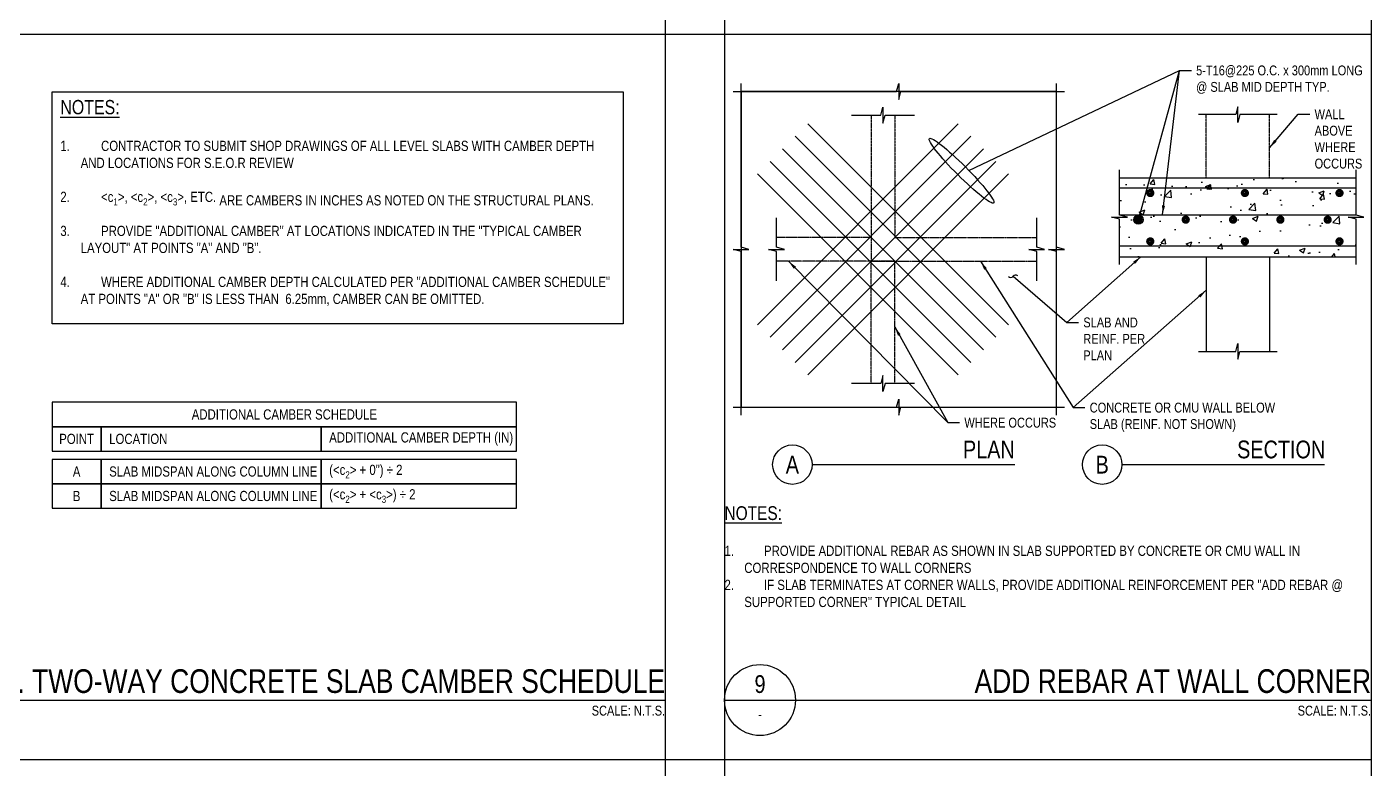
# Model space of a CAD drawing. Header units: millimetres. Extents: x 2010 to 89904, y -16050 to 57150.
# Drawn here: x 55935 to 89875, y 2009 to 20730 of the extents above; entities that cross this region are included whole.
import ezdxf
from ezdxf.enums import TextEntityAlignment as Align

# ---------------------------------------------------------------- set-up
doc = ezdxf.new("R2010")
doc.units = ezdxf.units.MM
doc.linetypes.add('HIDDEN2', pattern=[0.1875, 0.125, -0.0625])
doc.layers.add('NPLT-JLA', color=193, linetype='Continuous', plot=False)
for name, color, linetype in [('S-D-MEDM2', 3, 'Continuous'), ('S-G-BREK', 2, 'Continuous'), ('S-G-DIMS', 1, 'Continuous'), ('S-G-HATCH', 1, 'Continuous'), ('S-G-HDN2', 1, 'HIDDEN2'), ('S-G-LEDR', 2, 'Continuous'), ('S-G-MEDM', 3, 'Continuous'), ('S-G-STTL', 4, 'Continuous'), ('S-G-TEXT', 3, 'Continuous'), ('S-G-THCK', 6, 'Continuous'), ('S-G-THIN', 1, 'Continuous'), ('S-G-TITL', 7, 'Continuous'), ('S-G-TITLREF', 4, 'Continuous'), ('S-LOCI-REBAR-1', 4, 'Continuous'), ('S-P-C-WALL-H', 3, 'HIDDEN2')]:
    doc.layers.add(name, color=color, linetype=linetype)
doc.styles.add('ARIAL', font='arial.ttf', dxfattribs={"width": 0.8})
doc.dimstyles.new('ARIALDIMS', dxfattribs={"dimscale": 12, "dimtxt": 20, "dimasz": 19.5, "dimexe": 2.25, "dimexo": 1.75, "dimgap": 10, "dimtad": 1, "dimzin": 3, "dimdsep": 46, "dimtxsty": 'ARIAL', "dimblk1": 'nyatick', "dimblk2": 'nyatick', "dimsah": 1, "dimcen": 2.25, "dimclrd": 1, "dimclre": 1, "dimclrt": 2, "dimadec": 0, "dimazin": 0, "dimtfac": 1, "dimtmove": 0, "dimatfit": 3, "dimfxl": 1, "dimfrac": 2, "dimtolj": 1, "dimtzin": 0, "dimarcsym": 0})

# ---------------------------------------------------------------- blocks, each defined once
blk = doc.blocks.new('nyatick')
at = {"layer": 'S-G-DIMS'}
blk.add_line((-1.01, 0), (1, 0), dxfattribs=at)
at = {"layer": 'S-G-DIMS', "const_width": 0.08}
blk.add_lwpolyline([(0.34, 0.34), (-0.34, -0.34)], dxfattribs=at)

msp = doc.modelspace()

# ---------------------------------------------------------------- hatches: boundary and pattern name
at = {"layer": 'S-G-HATCH'}
h = msp.add_hatch(dxfattribs=at)
h.set_pattern_fill('AR-CONC', color=256, scale=199.085366)
h.set_pattern_definition([(50, (32678.2, -236549.8), (1427.96, -124.9303), [149.314, -1642.454]), (355, (32678.2, -236549.8), (-276.234, 1497.5045), [119.451, -1313.9634]), (100.45144, (32797.2, -236560.2), (1151.7265, 1372.574), [126.897, -1395.871]), (46.1842, (32678.2, -236151.6), (2124.721, -329.525), [223.971, -2463.681]), (96.6356, (32855.3, -236179), (1860.775, 1939.328), [190.346, -2093.808]), (351.1842, (32678.2, -236151.6), (1860.775, 1939.328), [179.177, -1970.945]), (21, (32877.3, -236251.1), (1188.3546, -801.5553), [149.314, -1642.454]), (326, (32877.3, -236251.1), (484.405, 1443.668), [119.451, -1313.9634]), (71.45144, (32976.3, -236318), (1672.76, 642.112), [126.897, -1395.871]), (37.5, (32678.2, -236549.77), (24.2085, 662.7429), [0, -1298.0366, 0, -1333.872, 0, -1318.9405]), (7.5, (32678.2, -236549.8), (523.733, 785.216), [0, -760.506, 0, -1268.1738, 0, -502.6905]), (327.5, (32234.26, -236549.77), (1062.7624, -44.9034), [0, -497.7134, 0, -1552.8659, 0, -2060.5335]), (317.5, (32035.2, -236549.8), (1161.0383, 199.2944), [0, -647.0274, 0, -1031.2622, 0, -1463.2774])])
h.paths.add_polyline_path([(89495.737, 16925.517), (83523.176, 16925.517), (83523.176, 16664.218), (89495.737, 16664.218)])
h.paths.add_polyline_path([(89495.737, 16664.218), (83523.176, 16664.218), (83523.176, 15992.305), (89495.737, 15992.305)])
h.paths.add_polyline_path([(86625.773, 16539.789, -1), (86750.201, 16539.789, -1)], flags=16)
h.paths.add_polyline_path([(84236.749, 16539.789, -1), (84361.177, 16539.789, -1)], flags=16)
h.paths.add_polyline_path([(89014.797, 16539.789, -1), (89139.226, 16539.789, -1)], flags=16)
h.paths.add_polyline_path([(89495.737, 15876.746), (89296.652, 15930.09), (89694.823, 15930.09), (89495.737, 15983.435), (89495.737, 15992.305), (83523.176, 15992.305), (83523.176, 15983.435), (83722.262, 15930.09), (83324.091, 15930.09), (83523.176, 15876.746), (83523.176, 15195.963), (89495.737, 15195.963)])
h.paths.add_polyline_path([(86326.818, 15867.876, -1), (86451.247, 15867.876, -1)], flags=16)
h.paths.add_polyline_path([(86750.201, 15320.392, -1), (86625.773, 15320.392, -1)], flags=16)
h.paths.add_polyline_path([(85132.306, 15867.876, -1), (85256.735, 15867.876, -1)], flags=16)
h.paths.add_polyline_path([(87521.331, 15867.876, -1), (87645.759, 15867.876, -1)], flags=16)
h.paths.add_polyline_path([(84361.177, 15320.392, -1), (84236.749, 15320.392, -1)], flags=16)
h.paths.add_polyline_path([(83937.794, 15867.876, -1), (84062.222, 15867.876, -1)], flags=16)
h.paths.add_polyline_path([(88715.843, 15867.876, -1), (88840.271, 15867.876, -1)], flags=16)
h.paths.add_polyline_path([(89139.226, 15320.392, -1), (89014.797, 15320.392, -1)], flags=16)
h.paths.add_polyline_path([(89495.737, 15195.963), (83523.176, 15195.963), (83523.176, 14934.664), (89495.737, 14934.664)])

# ---------------------------------------------------------------- linework, layer by layer
at = {"layer": 'NPLT-JLA'}
for p, q in [((72050, 57150), (72050, -16050)), ((73550, 57150), (73550, -16050)), ((73550, 57150), (73550, 2250)), ((89875, 57150), (89875, -16050)), ((89875, 57150), (89875, 2250)), ((2250, 20550), (89875, 20550)), ((2250, 20550), (72050, 20550)), ((2250, 2250), (89875, 2250))]:
    msp.add_line(p, q, dxfattribs=at)
msp.add_lwpolyline([(73967.079, 11138.064), (81930.493, 11138.064), (81930.493, 19101.479), (73967.079, 19101.479)], close=True, dxfattribs=at)
at = {"layer": 'S-D-MEDM2'}
msp.add_lwpolyline([(56573.757, 10645.412), (68299.962, 10645.412), (68299.962, 11262.581), (56573.757, 11262.581)], close=True, dxfattribs=at)
at = {"layer": 'S-G-BREK'}
for points in [[(73967.079, 10938.979), (73967.079, 15066.426), (73767.993, 15119.771), (74166.164, 15119.771), (73967.079, 15173.116), (73967.079, 19300.564)], [(73767.993, 19101.479), (77895.441, 19101.479), (77948.786, 19300.564), (77948.786, 18902.393), (78002.131, 19101.479), (82129.579, 19101.479)], [(81930.493, 10938.979), (81930.493, 15066.426), (81731.408, 15119.771), (82129.579, 15119.771), (81930.493, 15173.116), (81930.493, 19300.564)], [(76754.274, 18504.222), (77497.271, 18504.222), (77550.615, 18703.308), (77550.615, 18305.137), (77603.96, 18504.222), (78346.957, 18504.222)], [(87504.884, 18518.2), (86562.802, 18518.2), (86509.457, 18319.115), (86509.457, 18717.286), (86456.112, 18518.2), (85514.03, 18518.2)], [(83523.176, 14735.578), (83523.176, 15876.746), (83324.091, 15930.09), (83722.262, 15930.09), (83523.176, 15983.435), (83523.176, 17124.603)], [(89495.737, 14735.578), (89495.737, 15876.746), (89296.652, 15930.09), (89694.823, 15930.09), (89495.737, 15983.435), (89495.737, 17124.603)], [(74862.963, 14323.43), (74862.963, 15066.426), (74663.878, 15119.771), (75062.048, 15119.771), (74862.963, 15173.116), (74862.963, 15916.113)], [(81432.78, 14323.43), (81432.78, 15066.426), (81233.695, 15119.771), (81631.865, 15119.771), (81432.78, 15173.116), (81432.78, 15916.113)], [(85514.03, 12545.639), (86456.112, 12545.639), (86509.457, 12744.725), (86509.457, 12346.554), (86562.802, 12545.639), (87504.884, 12545.639)], [(78346.957, 11735.32), (77603.96, 11735.32), (77550.615, 11536.235), (77550.615, 11934.405), (77497.271, 11735.32), (76754.274, 11735.32)], [(73767.993, 11138.064), (77895.441, 11138.064), (77948.786, 11337.149), (77948.786, 10938.979), (78002.131, 11138.064), (82129.579, 11138.064)]]:
    msp.add_lwpolyline(points, dxfattribs=at)
at = {"layer": 'S-G-DIMS'}
msp.add_ellipse((79533.43, 17102.585), major_axis=(-811.63, 811.63), ratio=0.11945406, dxfattribs=at)
at = {"layer": 'S-G-HDN2'}
for p, q in [((85713.115, 16925.517), (85713.115, 18518.2)), ((87305.798, 16925.517), (87305.798, 18518.2)), ((77251.987, 15418.399), (74862.963, 15418.399)), ((77849.243, 14821.143), (74862.963, 14821.143)), ((77251.987, 11735.32), (77251.987, 14821.143)), ((77849.243, 11735.32), (77849.243, 14821.143))]:
    msp.add_line(p, q, dxfattribs=at)
at = {"layer": 'S-G-MEDM'}
for p, q in [((83523.176, 16925.517), (89495.737, 16925.517)), ((83523.176, 14934.664), (89495.737, 14934.664)), ((85713.115, 14934.664), (85713.115, 12545.639)), ((87305.798, 14934.664), (87305.798, 12545.639))]:
    msp.add_line(p, q, dxfattribs=at)
at = {"layer": 'S-G-STTL'}
for p, q in [((75759.973, 9688.57), (80875.741, 9688.57)), ((83582.502, 9688.57), (88698.27, 9688.57))]:
    msp.add_line(p, q, dxfattribs=at)
for centre in [(75262.259, 9688.57), (83084.788, 9688.57)]:
    msp.add_circle(centre, 497.713, dxfattribs=at)
at = {"layer": 'S-G-TEXT'}
msp.add_lwpolyline([(56573.757, 19092.73), (70992.213, 19092.73), (70992.213, 13241.047), (56573.757, 13241.047)], close=True, dxfattribs=at)
at = {"layer": 'S-G-THCK'}
for p, q in [((74383.187, 13219.314), (79451.073, 18287.2)), ((80718.044, 13219.314), (75650.158, 18287.2)), ((74699.929, 12902.571), (79767.816, 17970.457)), ((75016.672, 12585.828), (80084.558, 17653.714)), ((80084.558, 12585.828), (75016.672, 17653.714)), ((80401.301, 12902.571), (75333.415, 17970.457)), ((79767.816, 12269.085), (74699.929, 17336.971)), ((75333.415, 12269.085), (80401.301, 17336.971)), ((79451.073, 11952.342), (74383.187, 17020.229)), ((75650.158, 11952.342), (80718.044, 17020.229)), ((89495.737, 16664.218), (83523.176, 16664.218)), ((83523.176, 15992.305), (89495.737, 15992.305)), ((89495.737, 15195.963), (83523.176, 15195.963))]:
    msp.add_line(p, q, dxfattribs=at)
at = {"layer": 'S-G-THIN'}
for points in [[(56573.757, 10028.243), (57808.095, 10028.243), (57808.095, 10645.412), (56573.757, 10645.412)], [(57808.095, 10028.243), (63362.613, 10028.243), (63362.613, 10645.412), (57808.095, 10645.412)], [(63362.613, 10028.243), (68299.962, 10028.243), (68299.962, 10645.412), (63362.613, 10645.412)], [(56573.757, 9205.352), (57808.095, 9205.352), (57808.095, 9822.52), (56573.757, 9822.52)], [(57808.095, 9205.352), (63362.613, 9205.352), (63362.613, 9822.52), (57808.095, 9822.52)], [(63362.613, 9205.352), (68299.962, 9205.352), (68299.962, 9822.52), (63362.613, 9822.52)], [(56573.757, 8588.183), (57808.095, 8588.183), (57808.095, 9205.352), (56573.757, 9205.352)], [(57808.095, 8588.183), (63362.613, 8588.183), (63362.613, 9205.352), (57808.095, 9205.352)], [(63362.613, 8588.183), (68299.962, 8588.183), (68299.962, 9205.352), (63362.613, 9205.352)]]:
    msp.add_lwpolyline(points, close=True, dxfattribs=at)
at = {"layer": 'S-G-TITLREF'}
for p, q in [((37900, 3750), (72050, 3750)), ((73550, 3750), (89875, 3750))]:
    msp.add_line(p, q, dxfattribs=at)
msp.add_circle((74445.884, 3750), 895.884, dxfattribs=at)
at = {"layer": 'S-LOCI-REBAR-1', "const_width": 83.5}
for points in [[(84236.749, 16539.789, 1), (84361.177, 16539.789, 1), (84236.749, 16539.789, 1), (84340.439, 16539.789, 1), (84257.487, 16539.789, 1), (84319.701, 16539.789, 1), (84278.225, 16539.789, 1), (84298.963, 16539.789, 1)], [(86625.773, 16539.789, 1), (86750.201, 16539.789, 1), (86625.773, 16539.789, 1), (86729.463, 16539.789, 1), (86646.511, 16539.789, 1), (86708.725, 16539.789, 1), (86667.249, 16539.789, 1), (86687.987, 16539.789, 1)], [(89014.797, 16539.789, 1), (89139.226, 16539.789, 1), (89014.797, 16539.789, 1), (89118.488, 16539.789, 1), (89035.535, 16539.789, 1), (89097.75, 16539.789, 1), (89056.273, 16539.789, 1), (89077.011, 16539.789, 1)], [(83937.794, 15867.876, -1), (84062.222, 15867.876, -1), (83937.794, 15867.876, -1), (84041.484, 15867.876, -1), (83958.532, 15867.876, -1), (84020.746, 15867.876, -1), (83979.27, 15867.876, -1), (84000.008, 15867.876, -1)], [(85132.306, 15867.876, -1), (85256.735, 15867.876, -1), (85132.306, 15867.876, -1), (85235.996, 15867.876, -1), (85153.044, 15867.876, -1), (85215.258, 15867.876, -1), (85173.782, 15867.876, -1), (85194.52, 15867.876, -1)], [(86326.818, 15867.876, -1), (86451.247, 15867.876, -1), (86326.818, 15867.876, -1), (86430.509, 15867.876, -1), (86347.556, 15867.876, -1), (86409.771, 15867.876, -1), (86368.295, 15867.876, -1), (86389.033, 15867.876, -1)], [(87521.331, 15867.876, -1), (87645.759, 15867.876, -1), (87521.331, 15867.876, -1), (87625.021, 15867.876, -1), (87542.069, 15867.876, -1), (87604.283, 15867.876, -1), (87562.807, 15867.876, -1), (87583.545, 15867.876, -1)], [(88715.843, 15867.876, -1), (88840.271, 15867.876, -1), (88715.843, 15867.876, -1), (88819.533, 15867.876, -1), (88736.581, 15867.876, -1), (88798.795, 15867.876, -1), (88757.319, 15867.876, -1), (88778.057, 15867.876, -1)], [(84236.749, 15320.392, -1), (84361.177, 15320.392, -1), (84236.749, 15320.392, -1), (84340.439, 15320.392, -1), (84257.487, 15320.392, -1), (84319.701, 15320.392, -1), (84278.225, 15320.392, -1), (84298.963, 15320.392, -1)], [(86625.773, 15320.392, -1), (86750.201, 15320.392, -1), (86625.773, 15320.392, -1), (86729.463, 15320.392, -1), (86646.511, 15320.392, -1), (86708.725, 15320.392, -1), (86667.249, 15320.392, -1), (86687.987, 15320.392, -1)], [(89014.797, 15320.392, -1), (89139.226, 15320.392, -1), (89014.797, 15320.392, -1), (89118.488, 15320.392, -1), (89035.535, 15320.392, -1), (89097.75, 15320.392, -1), (89056.273, 15320.392, -1), (89077.011, 15320.392, -1)]]:
    msp.add_lwpolyline(points, format="xyb", dxfattribs=at)
at = {"layer": 'S-P-C-WALL-H'}
for p, q in [((77251.987, 18504.222), (77251.987, 14821.143)), ((77849.243, 18504.222), (77849.243, 15418.399)), ((77849.243, 15418.399), (81432.78, 15418.399)), ((77251.987, 14821.143), (81432.78, 14821.143))]:
    msp.add_line(p, q, dxfattribs=at)

# ---------------------------------------------------------------- texts
at = {"layer": 'S-G-LEDR', "color": 3, "attachment_point": 1, "style": 'ARIAL'}
for s, insert, char_height, width in [('5-T16@225 O.C. x 300mm LONG @ SLAB MID DEPTH TYP.', (85456.889, 19756.821), 248.85672, 4273.79256), ('WALL ABOVE WHERE OCCURS', (88447.792, 18651.969), 248.85672, 1395.63956), ('SLAB AND REINF. PER PLAN', (82608.562, 13400.309), 248.85672, 1784.63552), ('CONCRETE OR CMU WALL BELOW SLAB (REINF. NOT SHOWN)', (82769.803, 11252.087), 248.85672, 4968.43122), ('WHERE OCCURS', (79604.989, 10872.301), 248.85672, 5068.64823), ('{\\H1.4x;\\LNOTES:\\l\\P}\\P\\pxi-2,l2;{\\H1.03674x;1.^IPROVIDE ADDITIONAL REBAR AS SHOWN IN SLAB SUPPORTED BY CONCRETE OR CMU WALL IN CORRESPONDENCE TO WALL CORNERS\\P2.^IIF SLAB TERMINATES AT CORNER WALLS, PROVIDE ADDITIONAL REINFORCEMENT PER "ADD REBAR @ SUPPORTED CORNER" TYPICAL DETAIL}', (73550, 8640.09), 248.856715, 16289.23574)]:
    msp.add_mtext(s, dxfattribs=dict(at, insert=insert, char_height=char_height, width=width))
at = {"layer": 'S-G-STTL', "style": 'ARIAL', "width": 0.8}
for s, p in [('PLAN', (79570.415, 9847.838)), ('SECTION', (86491.682, 9847.838))]:
    msp.add_text(s, height=447.9421, dxfattribs=at).set_placement(p)
for s, p in [('A', (75262.259, 9688.57)), ('B', (83084.788, 9688.57))]:
    msp.add_text(s, height=447.942, dxfattribs=at).set_placement(p, align=Align.MIDDLE)
at = {"layer": 'S-G-TEXT', "color": 3, "style": 'ARIAL'}
for s, insert, char_height, width, attachment_point in [('{\\H1.4x;\\LNOTES:\\P}\\P\\pxi-2,l2;1.^ICONTRACTOR TO SUBMIT SHOP DRAWINGS OF ALL LEVEL SLABS WITH CAMBER DEPTH AND LOCATIONS FOR S.E.O.R REVIEW\\P\\pi0,l0;  {\\A1;\\P\\pi-2,l2;2.^I<c\\H0.7x;\\S^ 1;\\H1.42857x;>, <c\\H0.7x;\\S^ 2;\\H1.42857x;>, <c\\H0.7x;\\S^ 3;\\H1.42857x;>, ETC\\A0;.} ARE CAMBERS IN INCHES AS NOTED ON THE STRUCTURAL PLANS.\\P\\pi0,l0;\\P\\pi-2,l2;3.^IPROVIDE "ADDITIONAL CAMBER" AT LOCATIONS INDICATED IN THE "TYPICAL CAMBER LAYOUT" AT POINTS "A" AND "B".\\P\\pi0,l0;\\P\\pi-2,l2;4.^IWHERE ADDITIONAL CAMBER DEPTH CALCULATED PER "ADDITIONAL CAMBER SCHEDULE" AT POINTS "A" OR "B" IS LESS THAN  6.25mm, CAMBER CAN BE OMITTED.', (56779.48, 18887.008), 257.153623, 14097.14549, 1), ('A', (57190.926, 9513.936), 257.154, 1234.33735, 5), ('SLAB MIDSPAN ALONG COLUMN LINE', (58013.818, 9513.936), 257.15362, 5348.79518, 4), ('\\A1;(<c{\\H0.7x;\\S^ 2;}> + 0") ÷ 2', (63568.336, 9513.936), 257.15362, 5482.77589, 4), ('B', (57190.926, 8896.767), 257.154, 1234.33735, 5), ('SLAB MIDSPAN ALONG COLUMN LINE', (58013.818, 8896.767), 257.15362, 5348.79518, 4), ('\\A1;(<c{\\H0.7x;\\S^ 2;}> + <c{\\H0.7x;\\S^ 3;\\H1.42857x;>}) ÷ 2', (63568.336, 8896.767), 257.15362, 5482.77589, 4)]:
    msp.add_mtext(s, dxfattribs=dict(at, insert=insert, char_height=char_height, width=width, attachment_point=attachment_point))
at = {"layer": 'S-G-TEXT', "color": 6, "style": 'ARIAL'}
for s, insert, char_height, width, attachment_point in [('ADDITIONAL CAMBER SCHEDULE', (62436.86, 10953.996), 257.15362, 11726.20482, 5), ('POINT', (57190.926, 10336.828), 257.1536, 1234.33735, 5), ('LOCATION', (58013.818, 10336.828), 257.1536, 5482.77589, 4), ('ADDITIONAL CAMBER DEPTH (IN)', (63568.336, 10336.828), 257.15362, 4731.62651, 4)]:
    msp.add_mtext(s, dxfattribs=dict(at, insert=insert, char_height=char_height, width=width, attachment_point=attachment_point))
at = {"layer": 'S-G-TEXT', "color": 7, "char_height": 248.85672, "width": 1863.91779, "attachment_point": 3, "style": 'ARIAL'}
for insert in [(72050, 3608.08), (89875, 3608.08)]:
    msp.add_mtext('\\W0.8000;SCALE: N.T.S.', dxfattribs=dict(at, insert=insert))
at = {"layer": 'S-G-TITL', "char_height": 597.2561, "attachment_point": 3, "style": 'ARIAL'}
for s, insert, width in [('TYP. TWO-WAY CONCRETE SLAB CAMBER SCHEDULE', (72050, 4527.396), 20797.19789), ('ADD REBAR AT WALL CORNER', (89875, 4527.396), 17688.41199)]:
    msp.add_mtext(s, dxfattribs=dict(at, insert=insert, width=width))
at = {"layer": 'S-G-TITLREF', "style": 'ARIAL', "width": 0.8}
for s, height, p in [('9', 447.942, (74445.884, 4153.472)), ('-', 248.857, (74445.884, 3387.733))]:
    msp.add_text(s, height=height, dxfattribs=at).set_placement(p, align=Align.MIDDLE)

# ---------------------------------------------------------------- leaders
at = {"layer": 'S-G-LEDR', "annotation_type": 0, "has_hookline": 1, "hookline_direction": 0}
for points, override in [([(79721.889, 17106.777), (85038.809, 19632.393), (85337.437, 19632.393)], {"dimgap": 0.05, "dimtad": 0, "dimldrblk": 'None'}), ([(87305.798, 17679.088), (88029.713, 18527.54), (88328.341, 18527.54)], {"dimgap": 0.05, "dimtad": 0}), ([(80014.236, 14821.143), (82351.723, 11127.658), (82650.351, 11127.658)], {"dimgap": 0.05, "dimtad": 0}), ([(80834.591, 14440.589), (82190.483, 13275.88), (82489.111, 13275.88)], {"dimgap": 0.05, "dimtad": 0, "dimldrblk": 'Integral'}), ([(77849.243, 13161.007), (79186.91, 10747.873), (79485.538, 10747.873)], {"dimgap": 0.05, "dimtad": 0})]:
    msp.add_leader(points, dimstyle='ARIALDIMS', override=override, dxfattribs=at)
at = {"layer": 'S-G-LEDR'}
for points, override in [([(84000.008, 15867.876), (85038.809, 19632.393)], {"dimgap": 0.05, "dimtad": 0, "dimldrblk": 'DOTBLANK'}), ([(84607.408, 15992.305), (85038.809, 19632.393)], {"dimgap": 0.05, "dimtad": 0}), ([(84064.574, 14934.664), (82190.483, 13275.88)], {"dimgap": 0.05, "dimtad": 0}), ([(75161.97, 14821.143), (79186.91, 10747.873)], {"dimgap": 0.05, "dimtad": 0}), ([(85713.115, 14087.285), (82351.723, 11127.658)], {"dimgap": 0.05, "dimtad": 0})]:
    msp.add_leader(points, dimstyle='ARIALDIMS', override=override, dxfattribs=at)

doc.saveas('drawing.dxf')
